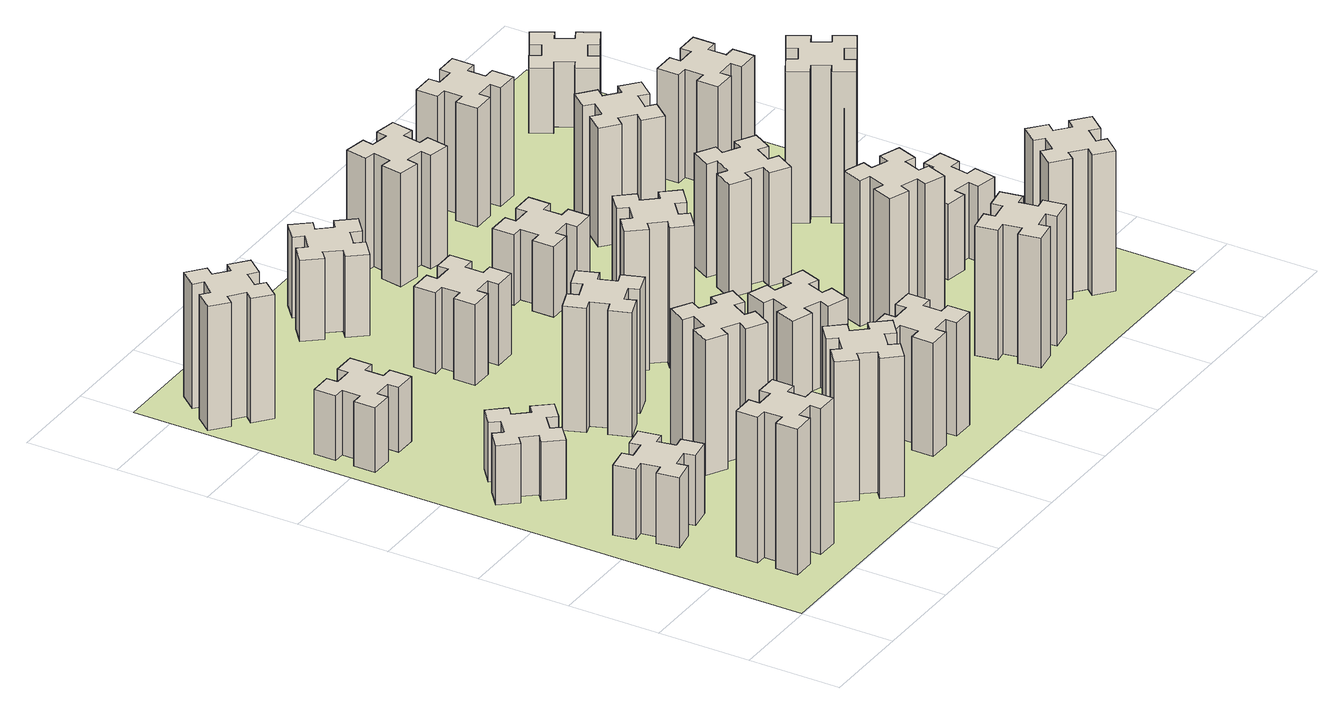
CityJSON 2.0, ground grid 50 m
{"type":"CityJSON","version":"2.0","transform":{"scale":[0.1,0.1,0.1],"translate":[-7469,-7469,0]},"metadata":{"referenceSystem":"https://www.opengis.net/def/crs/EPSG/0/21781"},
"CityObjects":{
"building1":{"type":"Building","attributes":{"class":"1000","function":"1000","usage":"1000","yearOfConstruction":2016,"roofType":"1000","measuredHeight":81,"storeysAboveGround":30,"storeysBelowGround":0},"geometry":[{"type":"Solid","lod":"1","boundaries":[[[[0,1,2,3,4,5,6,7,8,9,10,11,12,13,14,15,16,17,18,19]],[[17,16,20,21]],[[16,15,22,20]],[[15,14,23,22]],[[14,13,24,23]],[[13,12,25,24]],[[12,11,26,25]],[[11,10,27,26]],[[10,9,28,27]],[[9,8,29,28]],[[8,7,30,29]],[[7,6,31,30]],[[6,5,32,31]],[[5,4,33,32]],[[4,3,34,33]],[[3,2,35,34]],[[2,1,36,35]],[[1,0,37,36]],[[0,19,38,37]],[[19,18,39,38]],[[18,17,21,39]],[[24,25,26,27,28,29,30,31,32,33,34,35,36,37,38,39,21,20,22,23]]]]}]},
"building2":{"type":"Building","attributes":{"class":"1000","function":"1000","usage":"1000","yearOfConstruction":2016,"roofType":"1000","measuredHeight":39,"storeysAboveGround":30,"storeysBelowGround":0},"geometry":[{"type":"Solid","lod":"1","boundaries":[[[[40,41,42,43,44,45,46,47,48,49,50,51,52,53,54,55,56,57,58,59]],[[57,56,60,61]],[[56,55,62,60]],[[55,54,63,62]],[[54,53,64,63]],[[53,52,65,64]],[[52,51,66,65]],[[51,50,67,66]],[[50,49,68,67]],[[49,48,69,68]],[[48,47,70,69]],[[47,46,71,70]],[[46,45,72,71]],[[45,44,73,72]],[[44,43,74,73]],[[43,42,75,74]],[[42,41,76,75]],[[41,40,77,76]],[[40,59,78,77]],[[59,58,79,78]],[[58,57,61,79]],[[64,65,66,67,68,69,70,71,72,73,74,75,76,77,78,79,61,60,62,63]]]]}]},
"building3":{"type":"Building","attributes":{"class":"1000","function":"1000","usage":"1000","yearOfConstruction":2016,"roofType":"1000","measuredHeight":33,"storeysAboveGround":30,"storeysBelowGround":0},"geometry":[{"type":"Solid","lod":"1","boundaries":[[[[80,81,82,83,84,85,86,87,88,89,90,91,92,93,94,95,96,97,98,99]],[[97,96,100,101]],[[96,95,102,100]],[[95,94,103,102]],[[94,93,104,103]],[[93,92,105,104]],[[92,91,106,105]],[[91,90,107,106]],[[90,89,108,107]],[[89,88,109,108]],[[88,87,110,109]],[[87,86,111,110]],[[86,85,112,111]],[[85,84,113,112]],[[84,83,114,113]],[[83,82,115,114]],[[82,81,116,115]],[[81,80,117,116]],[[80,99,118,117]],[[99,98,119,118]],[[98,97,101,119]],[[104,105,106,107,108,109,110,111,112,113,114,115,116,117,118,119,101,100,102,103]]]]}]},
"building4":{"type":"Building","attributes":{"class":"1000","function":"1000","usage":"1000","yearOfConstruction":2016,"roofType":"1000","measuredHeight":36,"storeysAboveGround":30,"storeysBelowGround":0},"geometry":[{"type":"Solid","lod":"1","boundaries":[[[[120,121,122,123,124,125,126,127,128,129,130,131,132,133,134,135,136,137,138,139]],[[137,136,140,141]],[[136,135,142,140]],[[135,134,143,142]],[[134,133,144,143]],[[133,132,145,144]],[[132,131,146,145]],[[131,130,147,146]],[[130,129,148,147]],[[129,128,149,148]],[[128,127,150,149]],[[127,126,151,150]],[[126,125,152,151]],[[125,124,153,152]],[[124,123,154,153]],[[123,122,155,154]],[[122,121,156,155]],[[121,120,157,156]],[[120,139,158,157]],[[139,138,159,158]],[[138,137,141,159]],[[144,145,146,147,148,149,150,151,152,153,154,155,156,157,158,159,141,140,142,143]]]]}]},
"building5":{"type":"Building","attributes":{"class":"1000","function":"1000","usage":"1000","yearOfConstruction":2016,"roofType":"1000","measuredHeight":69,"storeysAboveGround":30,"storeysBelowGround":0},"geometry":[{"type":"Solid","lod":"1","boundaries":[[[[160,161,162,163,164,165,166,167,168,169,170,171,172,173,174,175,176,177,178,179]],[[177,176,180,181]],[[176,175,182,180]],[[175,174,183,182]],[[174,173,184,183]],[[173,172,185,184]],[[172,171,186,185]],[[171,170,187,186]],[[170,169,188,187]],[[169,168,189,188]],[[168,167,190,189]],[[167,166,191,190]],[[166,165,192,191]],[[165,164,193,192]],[[164,163,194,193]],[[163,162,195,194]],[[162,161,196,195]],[[161,160,197,196]],[[160,179,198,197]],[[179,178,199,198]],[[178,177,181,199]],[[184,185,186,187,188,189,190,191,192,193,194,195,196,197,198,199,181,180,182,183]]]]}]},
"building6":{"type":"Building","attributes":{"class":"1000","function":"1000","usage":"1000","yearOfConstruction":2016,"roofType":"1000","measuredHeight":78,"storeysAboveGround":30,"storeysBelowGround":0},"geometry":[{"type":"Solid","lod":"1","boundaries":[[[[200,201,202,203,204,205,206,207,208,209,210,211,212,213,214,215,216,217,218,219]],[[217,216,220,221]],[[216,215,222,220]],[[215,214,223,222]],[[214,213,224,223]],[[213,212,225,224]],[[212,211,226,225]],[[211,210,227,226]],[[210,209,228,227]],[[209,208,229,228]],[[208,207,230,229]],[[207,206,231,230]],[[206,205,232,231]],[[205,204,233,232]],[[204,203,234,233]],[[203,202,235,234]],[[202,201,236,235]],[[201,200,237,236]],[[200,219,238,237]],[[219,218,239,238]],[[218,217,221,239]],[[224,225,226,227,228,229,230,231,232,233,234,235,236,237,238,239,221,220,222,223]]]]}]},
"building7":{"type":"Building","attributes":{"class":"1000","function":"1000","usage":"1000","yearOfConstruction":2016,"roofType":"1000","measuredHeight":75,"storeysAboveGround":30,"storeysBelowGround":0},"geometry":[{"type":"Solid","lod":"1","boundaries":[[[[240,241,242,243,244,245,246,247,248,249,250,251,252,253,254,255,256,257,258,259]],[[257,256,260,261]],[[256,255,262,260]],[[255,254,263,262]],[[254,253,264,263]],[[253,252,265,264]],[[252,251,266,265]],[[251,250,267,266]],[[250,249,268,267]],[[249,248,269,268]],[[248,247,270,269]],[[247,246,271,270]],[[246,245,272,271]],[[245,244,273,272]],[[244,243,274,273]],[[243,242,275,274]],[[242,241,276,275]],[[241,240,277,276]],[[240,259,278,277]],[[259,258,279,278]],[[258,257,261,279]],[[264,265,266,267,268,269,270,271,272,273,274,275,276,277,278,279,261,260,262,263]]]]}]},
"building8":{"type":"Building","attributes":{"class":"1000","function":"1000","usage":"1000","yearOfConstruction":2016,"roofType":"1000","measuredHeight":69,"storeysAboveGround":30,"storeysBelowGround":0},"geometry":[{"type":"Solid","lod":"1","boundaries":[[[[280,281,282,283,284,285,286,287,288,289,290,291,292,293,294,295,296,297,298,299]],[[297,296,300,301]],[[296,295,302,300]],[[295,294,303,302]],[[294,293,304,303]],[[293,292,305,304]],[[292,291,306,305]],[[291,290,307,306]],[[290,289,308,307]],[[289,288,309,308]],[[288,287,310,309]],[[287,286,311,310]],[[286,285,312,311]],[[285,284,313,312]],[[284,283,314,313]],[[283,282,315,314]],[[282,281,316,315]],[[281,280,317,316]],[[280,299,318,317]],[[299,298,319,318]],[[298,297,301,319]],[[304,305,306,307,308,309,310,311,312,313,314,315,316,317,318,319,301,300,302,303]]]]}]},
"building9":{"type":"Building","attributes":{"class":"1000","function":"1000","usage":"1000","yearOfConstruction":2016,"roofType":"1000","measuredHeight":63,"storeysAboveGround":30,"storeysBelowGround":0},"geometry":[{"type":"Solid","lod":"1","boundaries":[[[[320,321,322,323,324,325,326,327,328,329,330,331,332,333,334,335,336,337,338,339]],[[337,336,340,341]],[[336,335,342,340]],[[335,334,343,342]],[[334,333,344,343]],[[333,332,345,344]],[[332,331,346,345]],[[331,330,347,346]],[[330,329,348,347]],[[329,328,349,348]],[[328,327,350,349]],[[327,326,351,350]],[[326,325,352,351]],[[325,324,353,352]],[[324,323,354,353]],[[323,322,355,354]],[[322,321,356,355]],[[321,320,357,356]],[[320,339,358,357]],[[339,338,359,358]],[[338,337,341,359]],[[344,345,346,347,348,349,350,351,352,353,354,355,356,357,358,359,341,340,342,343]]]]}]},
"building10":{"type":"Building","attributes":{"class":"1000","function":"1000","usage":"1000","yearOfConstruction":2016,"roofType":"1000","measuredHeight":45,"storeysAboveGround":30,"storeysBelowGround":0},"geometry":[{"type":"Solid","lod":"1","boundaries":[[[[360,361,362,363,364,365,366,367,368,369,370,371,372,373,374,375,376,377,378,379]],[[377,376,380,381]],[[376,375,382,380]],[[375,374,383,382]],[[374,373,384,383]],[[373,372,385,384]],[[372,371,386,385]],[[371,370,387,386]],[[370,369,388,387]],[[369,368,389,388]],[[368,367,390,389]],[[367,366,391,390]],[[366,365,392,391]],[[365,364,393,392]],[[364,363,394,393]],[[363,362,395,394]],[[362,361,396,395]],[[361,360,397,396]],[[360,379,398,397]],[[379,378,399,398]],[[378,377,381,399]],[[384,385,386,387,388,389,390,391,392,393,394,395,396,397,398,399,381,380,382,383]]]]}]},
"building11":{"type":"Building","attributes":{"class":"1000","function":"1000","usage":"1000","yearOfConstruction":2016,"roofType":"1000","measuredHeight":48,"storeysAboveGround":30,"storeysBelowGround":0},"geometry":[{"type":"Solid","lod":"1","boundaries":[[[[400,401,402,403,404,405,406,407,408,409,410,411,412,413,414,415,416,417,418,419]],[[417,416,420,421]],[[416,415,422,420]],[[415,414,423,422]],[[414,413,424,423]],[[413,412,425,424]],[[412,411,426,425]],[[411,410,427,426]],[[410,409,428,427]],[[409,408,429,428]],[[408,407,430,429]],[[407,406,431,430]],[[406,405,432,431]],[[405,404,433,432]],[[404,403,434,433]],[[403,402,435,434]],[[402,401,436,435]],[[401,400,437,436]],[[400,419,438,437]],[[419,418,439,438]],[[418,417,421,439]],[[424,425,426,427,428,429,430,431,432,433,434,435,436,437,438,439,421,420,422,423]]]]}]},
"building12":{"type":"Building","attributes":{"class":"1000","function":"1000","usage":"1000","yearOfConstruction":2016,"roofType":"1000","measuredHeight":45,"storeysAboveGround":30,"storeysBelowGround":0},"geometry":[{"type":"Solid","lod":"1","boundaries":[[[[440,441,442,443,444,445,446,447,448,449,450,451,452,453,454,455,456,457,458,459]],[[457,456,460,461]],[[456,455,462,460]],[[455,454,463,462]],[[454,453,464,463]],[[453,452,465,464]],[[452,451,466,465]],[[451,450,467,466]],[[450,449,468,467]],[[449,448,469,468]],[[448,447,470,469]],[[447,446,471,470]],[[446,445,472,471]],[[445,444,473,472]],[[444,443,474,473]],[[443,442,475,474]],[[442,441,476,475]],[[441,440,477,476]],[[440,459,478,477]],[[459,458,479,478]],[[458,457,461,479]],[[464,465,466,467,468,469,470,471,472,473,474,475,476,477,478,479,461,460,462,463]]]]}]},
"building13":{"type":"Building","attributes":{"class":"1000","function":"1000","usage":"1000","yearOfConstruction":2016,"roofType":"1000","measuredHeight":78,"storeysAboveGround":30,"storeysBelowGround":0},"geometry":[{"type":"Solid","lod":"1","boundaries":[[[[480,481,482,483,484,485,486,487,488,489,490,491,492,493,494,495,496,497,498,499]],[[497,496,500,501]],[[496,495,502,500]],[[495,494,503,502]],[[494,493,504,503]],[[493,492,505,504]],[[492,491,506,505]],[[491,490,507,506]],[[490,489,508,507]],[[489,488,509,508]],[[488,487,510,509]],[[487,486,511,510]],[[486,485,512,511]],[[485,484,513,512]],[[484,483,514,513]],[[483,482,515,514]],[[482,481,516,515]],[[481,480,517,516]],[[480,499,518,517]],[[499,498,519,518]],[[498,497,501,519]],[[504,505,506,507,508,509,510,511,512,513,514,515,516,517,518,519,501,500,502,503]]]]}]},
"building14":{"type":"Building","attributes":{"class":"1000","function":"1000","usage":"1000","yearOfConstruction":2016,"roofType":"1000","measuredHeight":39,"storeysAboveGround":30,"storeysBelowGround":0},"geometry":[{"type":"Solid","lod":"1","boundaries":[[[[520,521,522,523,524,525,526,527,528,529,530,531,532,533,534,535,536,537,538,539]],[[537,536,540,541]],[[536,535,542,540]],[[535,534,543,542]],[[534,533,544,543]],[[533,532,545,544]],[[532,531,546,545]],[[531,530,547,546]],[[530,529,548,547]],[[529,528,549,548]],[[528,527,550,549]],[[527,526,551,550]],[[526,525,552,551]],[[525,524,553,552]],[[524,523,554,553]],[[523,522,555,554]],[[522,521,556,555]],[[521,520,557,556]],[[520,539,558,557]],[[539,538,559,558]],[[538,537,541,559]],[[544,545,546,547,548,549,550,551,552,553,554,555,556,557,558,559,541,540,542,543]]]]}]},
"building15":{"type":"Building","attributes":{"class":"1000","function":"1000","usage":"1000","yearOfConstruction":2016,"roofType":"1000","measuredHeight":72,"storeysAboveGround":30,"storeysBelowGround":0},"geometry":[{"type":"Solid","lod":"1","boundaries":[[[[560,561,562,563,564,565,566,567,568,569,570,571,572,573,574,575,576,577,578,579]],[[577,576,580,581]],[[576,575,582,580]],[[575,574,583,582]],[[574,573,584,583]],[[573,572,585,584]],[[572,571,586,585]],[[571,570,587,586]],[[570,569,588,587]],[[569,568,589,588]],[[568,567,590,589]],[[567,566,591,590]],[[566,565,592,591]],[[565,564,593,592]],[[564,563,594,593]],[[563,562,595,594]],[[562,561,596,595]],[[561,560,597,596]],[[560,579,598,597]],[[579,578,599,598]],[[578,577,581,599]],[[584,585,586,587,588,589,590,591,592,593,594,595,596,597,598,599,581,580,582,583]]]]}]},
"building16":{"type":"Building","attributes":{"class":"1000","function":"1000","usage":"1000","yearOfConstruction":2016,"roofType":"1000","measuredHeight":63,"storeysAboveGround":30,"storeysBelowGround":0},"geometry":[{"type":"Solid","lod":"1","boundaries":[[[[600,601,602,603,604,605,606,607,608,609,610,611,612,613,614,615,616,617,618,619]],[[617,616,620,621]],[[616,615,622,620]],[[615,614,623,622]],[[614,613,624,623]],[[613,612,625,624]],[[612,611,626,625]],[[611,610,627,626]],[[610,609,628,627]],[[609,608,629,628]],[[608,607,630,629]],[[607,606,631,630]],[[606,605,632,631]],[[605,604,633,632]],[[604,603,634,633]],[[603,602,635,634]],[[602,601,636,635]],[[601,600,637,636]],[[600,619,638,637]],[[619,618,639,638]],[[618,617,621,639]],[[624,625,626,627,628,629,630,631,632,633,634,635,636,637,638,639,621,620,622,623]]]]}]},
"building17":{"type":"Building","attributes":{"class":"1000","function":"1000","usage":"1000","yearOfConstruction":2016,"roofType":"1000","measuredHeight":81,"storeysAboveGround":30,"storeysBelowGround":0},"geometry":[{"type":"Solid","lod":"1","boundaries":[[[[640,641,642,643,644,645,646,647,648,649,650,651,652,653,654,655,656,657,658,659]],[[657,656,660,661]],[[656,655,662,660]],[[655,654,663,662]],[[654,653,664,663]],[[653,652,665,664]],[[652,651,666,665]],[[651,650,667,666]],[[650,649,668,667]],[[649,648,669,668]],[[648,647,670,669]],[[647,646,671,670]],[[646,645,672,671]],[[645,644,673,672]],[[644,643,674,673]],[[643,642,675,674]],[[642,641,676,675]],[[641,640,677,676]],[[640,659,678,677]],[[659,658,679,678]],[[658,657,661,679]],[[664,665,666,667,668,669,670,671,672,673,674,675,676,677,678,679,661,660,662,663]]]]}]},
"building18":{"type":"Building","attributes":{"class":"1000","function":"1000","usage":"1000","yearOfConstruction":2016,"roofType":"1000","measuredHeight":63,"storeysAboveGround":30,"storeysBelowGround":0},"geometry":[{"type":"Solid","lod":"1","boundaries":[[[[680,681,682,683,684,685,686,687,688,689,690,691,692,693,694,695,696,697,698,699]],[[697,696,700,701]],[[696,695,702,700]],[[695,694,703,702]],[[694,693,704,703]],[[693,692,705,704]],[[692,691,706,705]],[[691,690,707,706]],[[690,689,708,707]],[[689,688,709,708]],[[688,687,710,709]],[[687,686,711,710]],[[686,685,712,711]],[[685,684,713,712]],[[684,683,714,713]],[[683,682,715,714]],[[682,681,716,715]],[[681,680,717,716]],[[680,699,718,717]],[[699,698,719,718]],[[698,697,701,719]],[[704,705,706,707,708,709,710,711,712,713,714,715,716,717,718,719,701,700,702,703]]]]}]},
"building19":{"type":"Building","attributes":{"class":"1000","function":"1000","usage":"1000","yearOfConstruction":2016,"roofType":"1000","measuredHeight":66,"storeysAboveGround":30,"storeysBelowGround":0},"geometry":[{"type":"Solid","lod":"1","boundaries":[[[[720,721,722,723,724,725,726,727,728,729,730,731,732,733,734,735,736,737,738,739]],[[737,736,740,741]],[[736,735,742,740]],[[735,734,743,742]],[[734,733,744,743]],[[733,732,745,744]],[[732,731,746,745]],[[731,730,747,746]],[[730,729,748,747]],[[729,728,749,748]],[[728,727,750,749]],[[727,726,751,750]],[[726,725,752,751]],[[725,724,753,752]],[[724,723,754,753]],[[723,722,755,754]],[[722,721,756,755]],[[721,720,757,756]],[[720,739,758,757]],[[739,738,759,758]],[[738,737,741,759]],[[744,745,746,747,748,749,750,751,752,753,754,755,756,757,758,759,741,740,742,743]]]]}]},
"building20":{"type":"Building","attributes":{"class":"1000","function":"1000","usage":"1000","yearOfConstruction":2016,"roofType":"1000","measuredHeight":78,"storeysAboveGround":30,"storeysBelowGround":0},"geometry":[{"type":"Solid","lod":"1","boundaries":[[[[760,761,762,763,764,765,766,767,768,769,770,771,772,773,774,775,776,777,778,779]],[[777,776,780,781]],[[776,775,782,780]],[[775,774,783,782]],[[774,773,784,783]],[[773,772,785,784]],[[772,771,786,785]],[[771,770,787,786]],[[770,769,788,787]],[[769,768,789,788]],[[768,767,790,789]],[[767,766,791,790]],[[766,765,792,791]],[[765,764,793,792]],[[764,763,794,793]],[[763,762,795,794]],[[762,761,796,795]],[[761,760,797,796]],[[760,779,798,797]],[[779,778,799,798]],[[778,777,781,799]],[[784,785,786,787,788,789,790,791,792,793,794,795,796,797,798,799,781,780,782,783]]]]}]},
"building21":{"type":"Building","attributes":{"class":"1000","function":"1000","usage":"1000","yearOfConstruction":2016,"roofType":"1000","measuredHeight":66,"storeysAboveGround":30,"storeysBelowGround":0},"geometry":[{"type":"Solid","lod":"1","boundaries":[[[[800,801,802,803,804,805,806,807,808,809,810,811,812,813,814,815,816,817,818,819]],[[817,816,820,821]],[[816,815,822,820]],[[815,814,823,822]],[[814,813,824,823]],[[813,812,825,824]],[[812,811,826,825]],[[811,810,827,826]],[[810,809,828,827]],[[809,808,829,828]],[[808,807,830,829]],[[807,806,831,830]],[[806,805,832,831]],[[805,804,833,832]],[[804,803,834,833]],[[803,802,835,834]],[[802,801,836,835]],[[801,800,837,836]],[[800,819,838,837]],[[819,818,839,838]],[[818,817,821,839]],[[824,825,826,827,828,829,830,831,832,833,834,835,836,837,838,839,821,820,822,823]]]]}]},
"building22":{"type":"Building","attributes":{"class":"1000","function":"1000","usage":"1000","yearOfConstruction":2016,"roofType":"1000","measuredHeight":42,"storeysAboveGround":30,"storeysBelowGround":0},"geometry":[{"type":"Solid","lod":"1","boundaries":[[[[840,841,842,843,844,845,846,847,848,849,850,851,852,853,854,855,856,857,858,859]],[[857,856,860,861]],[[856,855,862,860]],[[855,854,863,862]],[[854,853,864,863]],[[853,852,865,864]],[[852,851,866,865]],[[851,850,867,866]],[[850,849,868,867]],[[849,848,869,868]],[[848,847,870,869]],[[847,846,871,870]],[[846,845,872,871]],[[845,844,873,872]],[[844,843,874,873]],[[843,842,875,874]],[[842,841,876,875]],[[841,840,877,876]],[[840,859,878,877]],[[859,858,879,878]],[[858,857,861,879]],[[864,865,866,867,868,869,870,871,872,873,874,875,876,877,878,879,861,860,862,863]]]]}]},
"building23":{"type":"Building","attributes":{"class":"1000","function":"1000","usage":"1000","yearOfConstruction":2016,"roofType":"1000","measuredHeight":84,"storeysAboveGround":30,"storeysBelowGround":0},"geometry":[{"type":"Solid","lod":"1","boundaries":[[[[880,881,882,883,884,885,886,887,888,889,890,891,892,893,894,895,896,897,898,899]],[[897,896,900,901]],[[896,895,902,900]],[[895,894,903,902]],[[894,893,904,903]],[[893,892,905,904]],[[892,891,906,905]],[[891,890,907,906]],[[890,889,908,907]],[[889,888,909,908]],[[888,887,910,909]],[[887,886,911,910]],[[886,885,912,911]],[[885,884,913,912]],[[884,883,914,913]],[[883,882,915,914]],[[882,881,916,915]],[[881,880,917,916]],[[880,899,918,917]],[[899,898,919,918]],[[898,897,901,919]],[[904,905,906,907,908,909,910,911,912,913,914,915,916,917,918,919,901,900,902,903]]]]}]},
"building24":{"type":"Building","attributes":{"class":"1000","function":"1000","usage":"1000","yearOfConstruction":2016,"roofType":"1000","measuredHeight":60,"storeysAboveGround":30,"storeysBelowGround":0},"geometry":[{"type":"Solid","lod":"1","boundaries":[[[[920,921,922,923,924,925,926,927,928,929,930,931,932,933,934,935,936,937,938,939]],[[937,936,940,941]],[[936,935,942,940]],[[935,934,943,942]],[[934,933,944,943]],[[933,932,945,944]],[[932,931,946,945]],[[931,930,947,946]],[[930,929,948,947]],[[929,928,949,948]],[[928,927,950,949]],[[927,926,951,950]],[[926,925,952,951]],[[925,924,953,952]],[[924,923,954,953]],[[923,922,955,954]],[[922,921,956,955]],[[921,920,957,956]],[[920,939,958,957]],[[939,938,959,958]],[[938,937,941,959]],[[944,945,946,947,948,949,950,951,952,953,954,955,956,957,958,959,941,940,942,943]]]]}]},
"building25":{"type":"Building","attributes":{"class":"1000","function":"1000","usage":"1000","yearOfConstruction":2016,"roofType":"1000","measuredHeight":36,"storeysAboveGround":30,"storeysBelowGround":0},"geometry":[{"type":"Solid","lod":"1","boundaries":[[[[960,961,962,963,964,965,966,967,968,969,970,971,972,973,974,975,976,977,978,979]],[[977,976,980,981]],[[976,975,982,980]],[[975,974,983,982]],[[974,973,984,983]],[[973,972,985,984]],[[972,971,986,985]],[[971,970,987,986]],[[970,969,988,987]],[[969,968,989,988]],[[968,967,990,989]],[[967,966,991,990]],[[966,965,992,991]],[[965,964,993,992]],[[964,963,994,993]],[[963,962,995,994]],[[962,961,996,995]],[[961,960,997,996]],[[960,979,998,997]],[[979,978,999,998]],[[978,977,981,999]],[[984,985,986,987,988,989,990,991,992,993,994,995,996,997,998,999,981,980,982,983]]]]}]},
"landuse1":{"type":"LandUse","attributes":{"name":"plot1","function":"1010"},"geometry":[{"type":"MultiSurface","lod":"1","boundaries":[[[1000,1001,1002,1003]]]}]}
},
"vertices":[
[585,325,0],[585,425,0],[645,425,0],[645,545,0],[525,545,0],[525,485,0],[425,485,0],[425,545,0],[305,545,0],[305,425,0],[365,425,0],[365,325,0],[305,325,0],[305,205,0],[425,205,0],[425,265,0],[525,265,0],[525,205,0],[645,205,0],[645,325,0],[525,265,810],[525,205,810],[425,265,810],[425,205,810],[305,205,810],[305,325,810],[365,325,810],[365,425,810],[305,425,810],[305,545,810],[425,545,810],[425,485,810],[525,485,810],[525,545,810],[645,545,810],[645,425,810],[585,425,810],[585,325,810],[645,325,810],[645,205,810],
[258,1045,0],[276,947,0],[217,937,0],[237,818,0],[356,839,0],[345,898,0],[444,916,0],[454,857,0],[572,877,0],[551,996,0],[492,985,0],[475,1084,0],[534,1094,0],[513,1212,0],[395,1191,0],[405,1132,0],[307,1115,0],[297,1174,0],[178,1153,0],[199,1035,0],[307,1115,390],[297,1174,390],[405,1132,390],[395,1191,390],[513,1212,390],[534,1094,390],[475,1084,390],[492,985,390],[551,996,390],[572,877,390],[454,857,390],[444,916,390],[345,898,390],[356,839,390],[237,818,390],[217,937,390],[276,947,390],[258,1045,390],[199,1035,390],[178,1153,390],
[408,1639,0],[484,1703,0],[523,1657,0],[615,1734,0],[538,1826,0],[492,1788,0],[427,1864,0],[473,1903,0],[396,1995,0],[304,1918,0],[343,1872,0],[266,1807,0],[228,1853,0],[136,1776,0],[213,1684,0],[259,1723,0],[323,1646,0],[277,1608,0],[354,1516,0],[446,1593,0],[323,1646,330],[277,1608,330],[259,1723,330],[213,1684,330],[136,1776,330],[228,1853,330],[266,1807,330],[343,1872,330],[304,1918,330],[396,1995,330],[473,1903,330],[427,1864,330],[492,1788,330],[538,1826,330],[615,1734,330],[523,1657,330],[484,1703,330],[408,1639,330],[446,1593,330],[354,1516,330],
[165,2645,0],[165,2545,0],[105,2545,0],[105,2425,0],[225,2425,0],[225,2485,0],[325,2485,0],[325,2425,0],[445,2425,0],[445,2545,0],[385,2545,0],[385,2645,0],[445,2645,0],[445,2765,0],[325,2765,0],[325,2705,0],[225,2705,0],[225,2765,0],[105,2765,0],[105,2645,0],[225,2705,360],[225,2765,360],[325,2705,360],[325,2765,360],[445,2765,360],[445,2645,360],[385,2645,360],[385,2545,360],[445,2545,360],[445,2425,360],[325,2425,360],[325,2485,360],[225,2485,360],[225,2425,360],[105,2425,360],[105,2545,360],[165,2545,360],[165,2645,360],[105,2645,360],[105,2765,360],
[166,3283,0],[243,3219,0],[204,3173,0],[296,3096,0],[373,3188,0],[327,3226,0],[392,3303,0],[438,3264,0],[515,3356,0],[423,3433,0],[384,3387,0],[308,3452,0],[346,3498,0],[254,3575,0],[177,3483,0],[223,3444,0],[159,3368,0],[113,3406,0],[36,3314,0],[128,3237,0],[159,3368,690],[113,3406,690],[223,3444,690],[177,3483,690],[254,3575,690],[346,3498,690],[308,3452,690],[384,3387,690],[423,3433,690],[515,3356,690],[438,3264,690],[392,3303,690],[327,3226,690],[373,3188,690],[296,3096,690],[204,3173,690],[243,3219,690],[166,3283,690],[128,3237,690],[36,3314,690],
[1332,408,0],[1267,484,0],[1313,523,0],[1236,615,0],[1144,538,0],[1183,492,0],[1106,427,0],[1068,473,0],[976,396,0],[1053,304,0],[1099,343,0],[1163,266,0],[1117,228,0],[1194,136,0],[1286,213,0],[1248,259,0],[1324,323,0],[1363,277,0],[1455,354,0],[1378,446,0],[1324,323,780],[1363,277,780],[1248,259,780],[1286,213,780],[1194,136,780],[1117,228,780],[1163,266,780],[1099,343,780],[1053,304,780],[976,396,780],[1068,473,780],[1106,427,780],[1183,492,780],[1144,538,780],[1236,615,780],[1313,523,780],[1267,484,780],[1332,408,780],[1378,446,780],[1455,354,780],
[1186,1017,0],[1236,1104,0],[1288,1074,0],[1348,1178,0],[1244,1238,0],[1214,1186,0],[1127,1236,0],[1157,1288,0],[1053,1348,0],[993,1244,0],[1045,1214,0],[995,1127,0],[943,1157,0],[883,1053,0],[987,993,0],[1017,1045,0],[1104,995,0],[1074,943,0],[1178,883,0],[1238,987,0],[1104,995,750],[1074,943,750],[1017,1045,750],[987,993,750],[883,1053,750],[943,1157,750],[995,1127,750],[1045,1214,750],[993,1244,750],[1053,1348,750],[1157,1288,750],[1127,1236,750],[1214,1186,750],[1244,1238,750],[1348,1178,750],[1288,1074,750],[1236,1104,750],[1186,1017,750],[1238,987,750],[1178,883,750],
[1106,1635,0],[1200,1669,0],[1220,1613,0],[1333,1654,0],[1292,1767,0],[1236,1746,0],[1202,1840,0],[1258,1860,0],[1217,1973,0],[1104,1932,0],[1125,1876,0],[1031,1842,0],[1010,1898,0],[897,1857,0],[939,1744,0],[995,1765,0],[1029,1671,0],[973,1650,0],[1014,1537,0],[1127,1579,0],[1029,1671,690],[973,1650,690],[995,1765,690],[939,1744,690],[897,1857,690],[1010,1898,690],[1031,1842,690],[1125,1876,690],[1104,1932,690],[1217,1973,690],[1258,1860,690],[1202,1840,690],[1236,1746,690],[1292,1767,690],[1333,1654,690],[1220,1613,690],[1200,1669,690],[1106,1635,690],[1127,1579,690],[1014,1537,690],
[1865,325,0],[1865,425,0],[1925,425,0],[1925,545,0],[1805,545,0],[1805,485,0],[1705,485,0],[1705,545,0],[1585,545,0],[1585,425,0],[1645,425,0],[1645,325,0],[1585,325,0],[1585,205,0],[1705,205,0],[1705,265,0],[1805,265,0],[1805,205,0],[1925,205,0],[1925,325,0],[1805,265,630],[1805,205,630],[1705,265,630],[1705,205,630],[1585,205,630],[1585,325,630],[1645,325,630],[1645,425,630],[1585,425,630],[1585,545,630],[1705,545,630],[1705,485,630],[1805,485,630],[1805,545,630],[1925,545,630],[1925,425,630],[1865,425,630],[1865,325,630],[1925,325,630],[1925,205,630],
[1325,2545,0],[1325,2645,0],[1385,2645,0],[1385,2765,0],[1265,2765,0],[1265,2705,0],[1165,2705,0],[1165,2765,0],[1045,2765,0],[1045,2645,0],[1105,2645,0],[1105,2545,0],[1045,2545,0],[1045,2425,0],[1165,2425,0],[1165,2485,0],[1265,2485,0],[1265,2425,0],[1385,2425,0],[1385,2545,0],[1265,2485,450],[1265,2425,450],[1165,2485,450],[1165,2425,450],[1045,2425,450],[1045,2545,450],[1105,2545,450],[1105,2645,450],[1045,2645,450],[1045,2765,450],[1165,2765,450],[1165,2705,450],[1265,2705,450],[1265,2765,450],[1385,2765,450],[1385,2645,450],[1325,2645,450],[1325,2545,450],[1385,2545,450],[1385,2425,450],
[1769,1200,0],[1735,1106,0],[1679,1127,0],[1637,1014,0],[1750,973,0],[1771,1029,0],[1865,995,0],[1844,939,0],[1957,897,0],[1998,1010,0],[1942,1031,0],[1976,1125,0],[2032,1104,0],[2073,1217,0],[1960,1258,0],[1940,1202,0],[1846,1236,0],[1867,1292,0],[1754,1333,0],[1713,1220,0],[1846,1236,480],[1867,1292,480],[1940,1202,480],[1960,1258,480],[2073,1217,480],[2032,1104,480],[1976,1125,480],[1942,1031,480],[1998,1010,480],[1957,897,480],[1844,939,480],[1865,995,480],[1771,1029,480],[1750,973,480],[1637,1014,480],[1679,1127,480],[1735,1106,480],[1769,1200,480],[1713,1220,480],[1754,1333,480],
[1332,3368,0],[1267,3444,0],[1313,3483,0],[1236,3575,0],[1144,3498,0],[1183,3452,0],[1106,3387,0],[1068,3433,0],[976,3356,0],[1053,3264,0],[1099,3303,0],[1163,3226,0],[1117,3188,0],[1194,3096,0],[1286,3173,0],[1248,3219,0],[1324,3283,0],[1363,3237,0],[1455,3314,0],[1378,3406,0],[1324,3283,450],[1363,3237,450],[1248,3219,450],[1286,3173,450],[1194,3096,450],[1117,3188,450],[1163,3226,450],[1099,3303,450],[1053,3264,450],[976,3356,450],[1068,3433,450],[1106,3387,450],[1183,3452,450],[1144,3498,450],[1236,3575,450],[1313,3483,450],[1267,3444,450],[1332,3368,450],[1378,3406,450],[1455,3314,450],
[1723,1972,0],[1646,1907,0],[1608,1953,0],[1516,1876,0],[1593,1784,0],[1639,1823,0],[1703,1746,0],[1657,1708,0],[1734,1616,0],[1826,1693,0],[1788,1739,0],[1864,1803,0],[1903,1757,0],[1995,1834,0],[1918,1926,0],[1872,1888,0],[1807,1964,0],[1853,2003,0],[1776,2095,0],[1684,2018,0],[1807,1964,780],[1853,2003,780],[1872,1888,780],[1918,1926,780],[1995,1834,780],[1903,1757,780],[1864,1803,780],[1788,1739,780],[1826,1693,780],[1734,1616,780],[1657,1708,780],[1703,1746,780],[1639,1823,780],[1593,1784,780],[1516,1876,780],[1608,1953,780],[1646,1907,780],[1723,1972,780],[1684,2018,780],[1776,2095,780],
[1845,2645,0],[1845,2545,0],[1785,2545,0],[1785,2425,0],[1905,2425,0],[1905,2485,0],[2005,2485,0],[2005,2425,0],[2125,2425,0],[2125,2545,0],[2065,2545,0],[2065,2645,0],[2125,2645,0],[2125,2765,0],[2005,2765,0],[2005,2705,0],[1905,2705,0],[1905,2765,0],[1785,2765,0],[1785,2645,0],[1905,2705,390],[1905,2765,390],[2005,2705,390],[2005,2765,390],[2125,2765,390],[2125,2645,390],[2065,2645,390],[2065,2545,390],[2125,2545,390],[2125,2425,390],[2005,2425,390],[2005,2485,390],[1905,2485,390],[1905,2425,390],[1785,2425,390],[1785,2545,390],[1845,2545,390],[1845,2645,390],[1785,2645,390],[1785,2765,390],
[2812,345,0],[2795,444,0],[2854,454,0],[2833,572,0],[2715,551,0],[2725,492,0],[2627,475,0],[2617,534,0],[2498,513,0],[2519,395,0],[2578,405,0],[2596,307,0],[2537,297,0],[2557,178,0],[2676,199,0],[2665,258,0],[2764,276,0],[2774,217,0],[2892,237,0],[2871,356,0],[2764,276,720],[2774,217,720],[2665,258,720],[2676,199,720],[2557,178,720],[2537,297,720],[2596,307,720],[2578,405,720],[2519,395,720],[2498,513,720],[2617,534,720],[2627,475,720],[2725,492,720],[2715,551,720],[2833,572,720],[2854,454,720],[2795,444,720],[2812,345,720],[2871,356,720],[2892,237,720],
[1756,3404,0],[1738,3305,0],[1679,3316,0],[1658,3197,0],[1777,3177,0],[1787,3236,0],[1885,3218,0],[1875,3159,0],[1993,3138,0],[2014,3257,0],[1955,3267,0],[1972,3365,0],[2031,3355,0],[2052,3473,0],[1934,3494,0],[1924,3435,0],[1825,3452,0],[1836,3511,0],[1717,3532,0],[1697,3414,0],[1825,3452,630],[1836,3511,630],[1924,3435,630],[1934,3494,630],[2052,3473,630],[2031,3355,630],[1972,3365,630],[1955,3267,630],[2014,3257,630],[1993,3138,630],[1875,3159,630],[1885,3218,630],[1787,3236,630],[1777,3177,630],[1658,3197,630],[1679,3316,630],[1738,3305,630],[1756,3404,630],[1697,3414,630],[1717,3532,630],
[2680,1102,0],[2586,1136,0],[2607,1192,0],[2494,1233,0],[2453,1120,0],[2509,1100,0],[2475,1006,0],[2419,1027,0],[2377,914,0],[2490,873,0],[2511,929,0],[2605,895,0],[2584,839,0],[2697,797,0],[2738,910,0],[2682,931,0],[2716,1025,0],[2772,1004,0],[2813,1117,0],[2700,1158,0],[2716,1025,810],[2772,1004,810],[2682,931,810],[2738,910,810],[2697,797,810],[2584,839,810],[2605,895,810],[2511,929,810],[2490,873,810],[2377,914,810],[2419,1027,810],[2475,1006,810],[2509,1100,810],[2453,1120,810],[2494,1233,810],[2607,1192,810],[2586,1136,810],[2680,1102,810],[2700,1158,810],[2813,1117,810],
[2694,1926,0],[2607,1976,0],[2637,2028,0],[2533,2088,0],[2473,1984,0],[2525,1954,0],[2475,1867,0],[2423,1897,0],[2363,1793,0],[2467,1733,0],[2497,1785,0],[2584,1735,0],[2554,1683,0],[2658,1623,0],[2718,1727,0],[2666,1757,0],[2716,1844,0],[2768,1814,0],[2828,1918,0],[2724,1978,0],[2716,1844,630],[2768,1814,630],[2666,1757,630],[2718,1727,630],[2658,1623,630],[2554,1683,630],[2584,1735,630],[2497,1785,630],[2467,1733,630],[2363,1793,630],[2423,1897,630],[2475,1867,630],[2525,1954,630],[2473,1984,630],[2533,2088,630],[2637,2028,630],[2607,1976,630],[2694,1926,630],[2724,1978,630],[2828,1918,630],
[2643,2704,0],[2579,2628,0],[2533,2666,0],[2456,2574,0],[2548,2497,0],[2586,2543,0],[2663,2479,0],[2624,2433,0],[2716,2356,0],[2793,2448,0],[2747,2486,0],[2812,2563,0],[2858,2524,0],[2935,2616,0],[2843,2693,0],[2804,2647,0],[2728,2712,0],[2766,2758,0],[2674,2835,0],[2597,2743,0],[2728,2712,660],[2766,2758,660],[2804,2647,660],[2843,2693,660],[2935,2616,660],[2858,2524,660],[2812,2563,660],[2747,2486,660],[2793,2448,660],[2716,2356,660],[2624,2433,660],[2663,2479,660],[2586,2543,660],[2548,2497,660],[2456,2574,660],[2533,2666,660],[2579,2628,660],[2643,2704,660],[2597,2743,660],[2674,2835,660],
[3444,527,0],[3368,592,0],[3406,638,0],[3314,715,0],[3237,623,0],[3283,584,0],[3219,508,0],[3173,546,0],[3096,454,0],[3188,377,0],[3226,423,0],[3303,359,0],[3264,313,0],[3356,236,0],[3433,328,0],[3387,366,0],[3452,443,0],[3498,404,0],[3575,496,0],[3483,573,0],[3452,443,780],[3498,404,780],[3387,366,780],[3433,328,780],[3356,236,780],[3264,313,780],[3303,359,780],[3226,423,780],[3188,377,780],[3096,454,780],[3173,546,780],[3219,508,780],[3283,584,780],[3237,623,780],[3314,715,780],[3406,638,780],[3368,592,780],[3444,527,780],[3483,573,780],[3575,496,780],
[2385,3385,0],[2385,3285,0],[2325,3285,0],[2325,3165,0],[2445,3165,0],[2445,3225,0],[2545,3225,0],[2545,3165,0],[2665,3165,0],[2665,3285,0],[2605,3285,0],[2605,3385,0],[2665,3385,0],[2665,3505,0],[2545,3505,0],[2545,3445,0],[2445,3445,0],[2445,3505,0],[2325,3505,0],[2325,3385,0],[2445,3445,660],[2445,3505,660],[2545,3445,660],[2545,3505,660],[2665,3505,660],[2665,3385,660],[2605,3385,660],[2605,3285,660],[2665,3285,660],[2665,3165,660],[2545,3165,660],[2545,3225,660],[2445,3225,660],[2445,3165,660],[2325,3165,660],[2325,3285,660],[2385,3285,660],[2385,3385,660],[2325,3385,660],[2325,3505,660],
[3167,1016,0],[3265,998,0],[3255,939,0],[3373,918,0],[3394,1037,0],[3335,1047,0],[3352,1145,0],[3411,1135,0],[3432,1253,0],[3314,1274,0],[3304,1215,0],[3205,1232,0],[3216,1291,0],[3097,1312,0],[3077,1194,0],[3136,1184,0],[3118,1085,0],[3059,1096,0],[3038,977,0],[3157,957,0],[3118,1085,420],[3059,1096,420],[3136,1184,420],[3077,1194,420],[3097,1312,420],[3216,1291,420],[3205,1232,420],[3304,1215,420],[3314,1274,420],[3432,1253,420],[3411,1135,420],[3352,1145,420],[3335,1047,420],[3394,1037,420],[3373,918,420],[3255,939,420],[3265,998,420],[3167,1016,420],[3157,957,420],[3038,977,420],
[3324,1976,0],[3237,1926,0],[3207,1978,0],[3103,1918,0],[3163,1814,0],[3215,1844,0],[3265,1757,0],[3213,1727,0],[3273,1623,0],[3377,1683,0],[3347,1735,0],[3434,1785,0],[3464,1733,0],[3568,1793,0],[3508,1897,0],[3456,1867,0],[3406,1954,0],[3458,1984,0],[3398,2088,0],[3294,2028,0],[3406,1954,840],[3458,1984,840],[3456,1867,840],[3508,1897,840],[3568,1793,840],[3464,1733,840],[3434,1785,840],[3347,1735,840],[3377,1683,840],[3273,1623,840],[3213,1727,840],[3265,1757,840],[3215,1844,840],[3163,1814,840],[3103,1918,840],[3207,1978,840],[3237,1926,840],[3324,1976,840],[3294,2028,840],[3398,2088,840],
[3285,2385,0],[3385,2385,0],[3385,2325,0],[3505,2325,0],[3505,2445,0],[3445,2445,0],[3445,2545,0],[3505,2545,0],[3505,2665,0],[3385,2665,0],[3385,2605,0],[3285,2605,0],[3285,2665,0],[3165,2665,0],[3165,2545,0],[3225,2545,0],[3225,2445,0],[3165,2445,0],[3165,2325,0],[3285,2325,0],[3225,2445,600],[3165,2445,600],[3225,2545,600],[3165,2545,600],[3165,2665,600],[3285,2665,600],[3285,2605,600],[3385,2605,600],[3385,2665,600],[3505,2665,600],[3505,2545,600],[3445,2545,600],[3445,2445,600],[3505,2445,600],[3505,2325,600],[3385,2325,600],[3385,2385,600],[3285,2385,600],[3285,2325,600],[3165,2325,600],
[3556,3347,0],[3506,3434,0],[3558,3464,0],[3498,3568,0],[3394,3508,0],[3424,3456,0],[3337,3406,0],[3307,3458,0],[3203,3398,0],[3263,3294,0],[3315,3324,0],[3365,3237,0],[3313,3207,0],[3373,3103,0],[3477,3163,0],[3447,3215,0],[3534,3265,0],[3564,3213,0],[3668,3273,0],[3608,3377,0],[3534,3265,360],[3564,3213,360],[3447,3215,360],[3477,3163,360],[3373,3103,360],[3313,3207,360],[3365,3237,360],[3315,3324,360],[3263,3294,360],[3203,3398,360],[3307,3458,360],[3337,3406,360],[3424,3456,360],[3394,3508,360],[3498,3568,360],[3558,3464,360],[3506,3434,360],[3556,3347,360],[3608,3377,360],[3668,3273,360],
[5,3705,0],[3705,3705,0],[3705,5,0],[5,5,0]
]}
